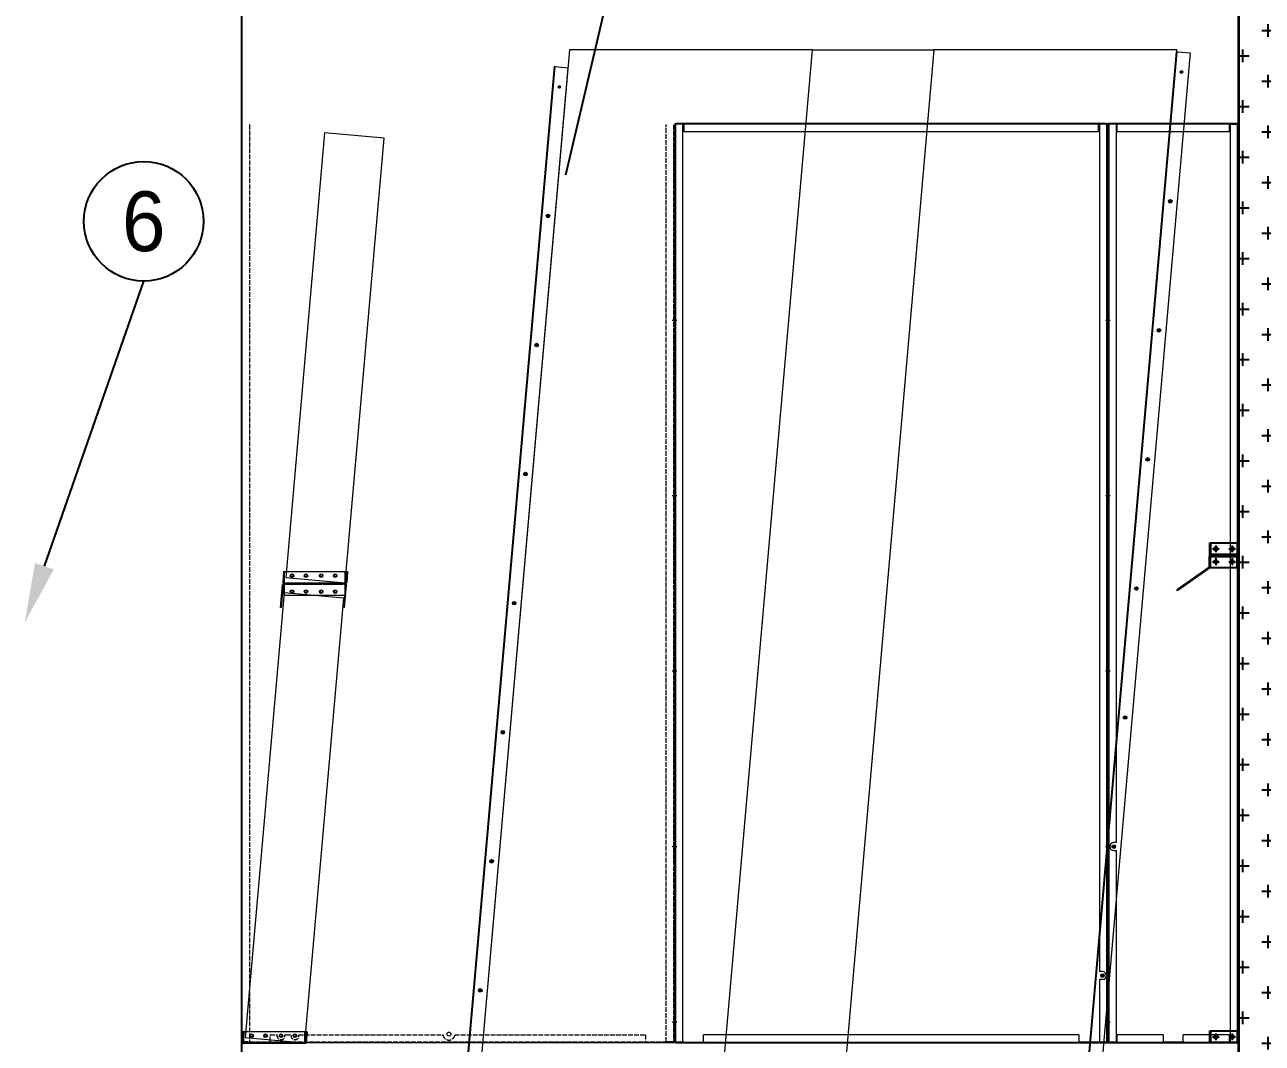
# Model space of a CAD drawing. Header units: millimetres. Extents: x 4398 to 33805, y 3079 to 23874.
# Drawn here: x 17105 to 20209, y 10309 to 12864 of the extents above; entities that cross this region are included whole.
import ezdxf
from ezdxf.enums import TextEntityAlignment as Align

# ---------------------------------------------------------------- set-up
doc = ezdxf.new("R2010")
doc.units = ezdxf.units.MM
for name, pattern in [('CENTER', [2, 1.25, -0.25, 0.25, -0.25]), ('DASHDOT', [18.5, 12, -3, 0.5, -3]), ('DASHED', [15, 12, -3])]:
    doc.linetypes.add(name, pattern=pattern)
for name, color, linetype in [('center', 1, 'CENTER'), ('SMS', 220, 'Continuous'), ('냉각탑_dim', 1, 'Continuous'), ('냉각탑_text', 3, 'Continuous'), ('냉각탑_찬넬방진', 1, 'Continuous')]:
    doc.layers.add(name, color=color, linetype=linetype)
doc.styles.add('돋움', font='Dotum.ttf')

# ---------------------------------------------------------------- blocks, each defined once
blk = doc.blocks.new('A$C6F4E0F2E')
at = {"color": 7, "lineweight": 15}
for p, q in [((0, 2306), (0, 0)), ((3.1, 2306), (0, 2306)), ((0, 2302.9), (1.6, 2302.9)), ((1.6, 2306), (1.6, 0)), ((1.6, 2302.9), (2, 2302.9)), ((2, 2302.9), (3.1, 2302.9)), ((3.1, 2306), (3.1, 2304.4)), ((20, 2306), (3.1, 2306)), ((3.1, 2304), (3.1, 2304.4)), ((20, 2304.4), (3.1, 2304.4)), ((3.1, 2302.9), (3.1, 2304)), ((22, 2306), (20, 2306)), ((20, 2306), (20, 502.4)), ((22, 2304.4), (20, 2304.4)), ((304, 2306), (22, 2306)), ((22, 2306), (22, 2304.4)), ((22, 2306), (22, 2302.9)), ((304, 2304.4), (22, 2304.4)), ((22, 2302.9), (22, 2286)), ((33.5, 2304.4), (33.5, 2306)), ((42.5, 2304.4), (42.5, 2306)), ((158.5, 2304.4), (158.5, 2306)), ((167.5, 2304.4), (167.5, 2306)), ((283.5, 2304.4), (283.5, 2306)), ((292.5, 2304.4), (292.5, 2306)), ((306, 2306), (304, 2306)), ((304, 2306), (304, 2304.4)), ((304, 2306), (304, 2306)), ((304, 2306), (304, 2302.9)), ((304, 2304.4), (306, 2304.4)), ((304, 2286), (304, 2302.9)), ((306, 2306), (306, 0)), ((322.9, 2306), (306, 2306)), ((306, 2304.4), (322.9, 2304.4)), ((326, 2306), (322.9, 2306)), ((322.9, 2306), (322.9, 2304.4)), ((322.9, 2304), (322.9, 2304.4)), ((322.9, 2302.9), (322.9, 2304)), ((324, 2302.9), (322.9, 2302.9)), ((324.4, 2302.9), (324, 2302.9)), ((324.4, 0), (324.4, 2306)), ((326, 2302.9), (324.4, 2302.9)), ((326, 0), (326, 2306)), ((22, 2286), (304, 2286)), ((1.6, 2256), (0, 2256)), ((1.6, 2250), (0, 2250)), ((324.4, 2254.5), (326, 2254.5)), ((324.4, 2245.5), (326, 2245.5)), ((324.4, 2054.5), (326, 2054.5)), ((324.4, 2045.5), (326, 2045.5)), ((324.4, 1854.5), (326, 1854.5)), ((324.4, 1845.5), (326, 1845.5)), ((1.6, 1816), (0, 1816)), ((1.6, 1810), (0, 1810)), ((324.4, 1654.5), (326, 1654.5)), ((324.4, 1645.5), (326, 1645.5)), ((324.4, 1454.5), (326, 1454.5)), ((324.4, 1445.5), (326, 1445.5)), ((1.6, 1376), (0, 1376)), ((1.6, 1370), (0, 1370)), ((324.4, 1254.5), (326, 1254.5)), ((324.4, 1245.5), (326, 1245.5)), ((324.4, 1054.5), (326, 1054.5)), ((324.4, 1045.5), (326, 1045.5)), ((1.6, 936), (0, 936)), ((1.6, 930), (0, 930)), ((324.4, 854.5), (326, 854.5)), ((324.4, 845.5), (326, 845.5)), ((324.4, 654.5), (326, 654.5)), ((324.4, 645.5), (326, 645.5)), ((20, 502.4), (14, 502.4)), ((1.6, 496), (0, 496)), ((1.6, 490), (0, 490)), ((14, 482.4), (20, 482.4)), ((20, 482.4), (20, 0)), ((324.4, 454.5), (326, 454.5)), ((324.4, 445.5), (326, 445.5)), ((324.4, 254.5), (326, 254.5)), ((324.4, 245.5), (326, 245.5)), ((1.6, 56), (0, 56)), ((1.6, 50), (0, 50)), ((324.4, 54.5), (326, 54.5)), ((324.4, 45.5), (326, 45.5)), ((0, 3.1), (1.6, 3.1)), ((0, 0), (3.1, 0)), ((1.6, 3.1), (2, 3.1)), ((2, 3.1), (3.1, 3.1)), ((3.1, 2), (3.1, 3.1)), ((3.1, 1.6), (3.1, 2)), ((3.1, 0), (3.1, 1.6)), ((20, 1.6), (3.1, 1.6)), ((3.1, 0), (20, 0)), ((22, 1.6), (20, 1.6)), ((20, 0), (22, 0)), ((22, 20), (22, 3.1)), ((138, 20), (22, 20)), ((22, 3.1), (22, 0)), ((22, 1.6), (222, 1.6)), ((22, 0), (22, 0)), ((22, 0), (163, 0)), ((33.5, 1.6), (33.5, 0)), ((42.5, 1.6), (42.5, 0)), ((138, 20), (138, 3.1)), ((138, 0), (138, 3.1)), ((188, 1.6), (138, 1.6)), ((188, 0), (138, 0)), ((158.5, 1.6), (158.5, 0)), ((163, 0), (222, 0)), ((167.5, 1.6), (167.5, 0)), ((188, 3.1), (188, 20)), ((304, 20), (188, 20)), ((188, 3.1), (188, 0)), ((222, 1.6), (304, 1.6)), ((222, 0), (304, 0)), ((283.5, 1.6), (283.5, 0)), ((292.5, 1.6), (292.5, 0)), ((304, 3.1), (304, 20)), ((304, 0), (304, 3.1)), ((306, 1.6), (304, 1.6)), ((304, 0), (304, 1.6)), ((306, 0), (304, 0)), ((304, 0), (304, 0)), ((322.9, 1.6), (306, 1.6)), ((306, 0), (322.9, 0)), ((324, 3.1), (322.9, 3.1)), ((322.9, 3.1), (322.9, 2)), ((322.9, 2), (322.9, 1.6)), ((322.9, 0), (322.9, 1.6)), ((326, 0), (322.9, 0)), ((324.4, 3.1), (324, 3.1)), ((326, 3.1), (324.4, 3.1))]:
    blk.add_line(p, q, dxfattribs=at)
for centre in [(155.7, 2111.2), (127.3, 1787.5), (99, 1463.7), (70.7, 1139.9), (42.4, 816.2), (14, 492.4)]:
    blk.add_circle(centre, 4.5, dxfattribs=at)
blk.add_arc((14, 492.4), 10, 90, 270, dxfattribs=at)
blk = doc.blocks.new('A$C5F044F0A')
at = {"color": 7, "lineweight": 13, "ltscale": 0.055146}
blk.add_line((2.3, 30.2), (0, 3.8), dxfattribs=at)
at = {"color": 7, "lineweight": 13, "ltscale": 0.035719}
blk.add_line((3.5, 20.7), (2, 3.6), dxfattribs=at)
at = {"color": 7, "lineweight": 13, "ltscale": 0.004167}
for p, q in [((4.3, 30), (2.3, 30.2)), ((162.8, 29.8), (160.8, 30))]:
    blk.add_line(p, q, dxfattribs=at)
at = {"color": 7, "lineweight": 13, "ltscale": 0.319506}
for p, q in [((156.9, 30), (3.5, 30)), ((156.9, 0), (3.5, 0))]:
    blk.add_line(p, q, dxfattribs=at)
at = {"color": 7, "lineweight": 13, "ltscale": 0.055208}
for p, q in [((3.5, 3.5), (3.5, 30)), ((156.9, 3.5), (156.9, 30)), ((156.9, 30), (156.9, 3.5))]:
    blk.add_line(p, q, dxfattribs=at)
at = {"color": 7, "linetype": 'DASHED', "lineweight": 13, "ltscale": 0.055208}
blk.add_line((3.5, 30), (3.5, 3.5), dxfattribs=at)
at = {"color": 7, "linetype": 'DASHED', "lineweight": 13, "ltscale": 0.001633}
blk.add_line((4.3, 30), (3.5, 30), dxfattribs=at)
at = {"color": 7, "linetype": 'DASHED', "lineweight": 13, "ltscale": 0.019427}
blk.add_line((4.3, 30), (3.5, 20.7), dxfattribs=at)
at = {"color": 7, "lineweight": 13, "ltscale": 0.007292}
for p, q in [((3.5, 3.5), (3.5, 0)), ((156.9, 3.5), (156.9, 0))]:
    blk.add_line(p, q, dxfattribs=at)
at = {"color": 7, "linetype": 'DASHED', "lineweight": 13, "ltscale": 0.003125}
blk.add_line((3.5, 2), (3.5, 3.5), dxfattribs=at)
at = {"color": 7, "linetype": 'DASHED', "lineweight": 13, "ltscale": 0.319506}
blk.add_line((3.5, 2), (156.9, 2), dxfattribs=at)
at = {"color": 7, "linetype": 'DASHED', "lineweight": 13, "ltscale": 0.004167}
for p, q in [((3.5, 0), (3.5, 2)), ((14.5, 0), (14.5, 2)), ((14.5, 0), (14.5, 2)), ((14.5, 0), (14.5, 2)), ((14.5, 0), (14.5, 2)), ((14.5, 0), (14.5, 2)), ((14.5, 0), (14.5, 2)), ((14.5, 0), (14.5, 2)), ((14.5, 0), (14.5, 2)), ((14.5, 0), (14.5, 2)), ((14.5, 0), (14.5, 2)), ((14.5, 0), (14.5, 2)), ((23.5, 0), (23.5, 2)), ((23.5, 0), (23.5, 2)), ((23.5, 0), (23.5, 2)), ((23.5, 0), (23.5, 2)), ((23.5, 0), (23.5, 2)), ((23.5, 0), (23.5, 2)), ((23.5, 0), (23.5, 2)), ((23.5, 0), (23.5, 2)), ((23.5, 0), (23.5, 2)), ((23.5, 0), (23.5, 2)), ((23.5, 0), (23.5, 2)), ((70, 0), (70, 2)), ((70, 0), (70, 2)), ((70, 0), (70, 2)), ((70, 0), (70, 2)), ((70, 0), (70, 2)), ((70, 0), (70, 2)), ((70, 0), (70, 2)), ((70, 0), (70, 2)), ((70, 0), (70, 2)), ((70, 0), (70, 2)), ((70, 0), (70, 2)), ((90, 0), (90, 2)), ((90, 0), (90, 2)), ((90, 0), (90, 2)), ((90, 0), (90, 2)), ((90, 0), (90, 2)), ((90, 0), (90, 2)), ((90, 0), (90, 2)), ((90, 0), (90, 2)), ((90, 0), (90, 2)), ((90, 0), (90, 2)), ((90, 0), (90, 2)), ((156.9, 0), (156.9, 2)), ((161.6, 16.7), (159.6, 16.8)), ((161.6, 16.7), (159.6, 16.8)), ((162.2, 22.6), (160.2, 22.8)), ((162.2, 22.6), (160.2, 22.8))]:
    blk.add_line(p, q, dxfattribs=at)
at = {"color": 7, "lineweight": 13, "ltscale": 0.317873}
blk.add_line((156.9, 30), (4.3, 30), dxfattribs=at)
at = {"color": 7, "lineweight": 13, "ltscale": 0.003125}
blk.add_line((156.9, 2), (156.9, 3.5), dxfattribs=at)
at = {"color": 7, "lineweight": 13, "ltscale": 0.000261465}
for p, q in [((157, 2), (156.9, 2)), ((156.9, 0), (157, 0))]:
    blk.add_line(p, q, dxfattribs=at)
at = {"color": 7, "lineweight": 13, "ltscale": 0.055693}
for p, q in [((160.8, 30), (158.5, 3.4)), ((162.8, 29.8), (160.5, 3.2))]:
    blk.add_line(p, q, dxfattribs=at)
at = {"color": 7, "lineweight": 13}
for centre in [(23.5, 20), (58.5, 20), (96.9, 20), (131.9, 20)]:
    blk.add_circle(centre, 3, dxfattribs=at)
for centre, radius, start, end in [((3.5, 3.5), 3.5, 175, 270), ((3.5, 3.5), 1.5, 175, 270), ((157, 3.5), 1.5, 270, 355), ((157, 3.5), 3.5, 270, 355)]:
    blk.add_arc(centre, radius, start, end, dxfattribs=at)
blk = doc.blocks.new('A$C7B6532BF')
at = {"color": 5, "lineweight": 5}
for p, q in [((239.1, 2732.8), (0, 0)), ((848.7, 2732.8), (239.1, 2732.8)), ((609.6, 0), (848.7, 2732.8)), ((0, 0), (609.6, 0))]:
    blk.add_line(p, q, dxfattribs=at)
blk = doc.blocks.new('A$C493D0A01')
at = {"color": 5, "lineweight": 5}
for p, q in [((848.7, 2732.8), (1153.5, 2732.8)), ((609.6, 0), (914.4, 0))]:
    blk.add_line(p, q, dxfattribs=at)
at = {"lineweight": 5}
for p in [(0, 0), (914.4, 0)]:
    blk.add_blockref('A$C7B6532BF', p, dxfattribs=at)
blk = doc.blocks.new('A$C5DDF0D69')
at = {"color": 7, "lineweight": 13, "ltscale": 0.118431}
for p, q in [((0, 0.3), (5, 57)), ((2, 0.2), (6.9, 56.8))]:
    blk.add_line(p, q, dxfattribs=at)
at = {"color": 7, "lineweight": 13, "ltscale": 0.000626001}
for p, q in [((8.7, 60.2), (8.4, 60.2)), ((8.7, 58.2), (8.4, 58.2))]:
    blk.add_line(p, q, dxfattribs=at)
at = {"color": 7, "lineweight": 13, "ltscale": 0.31935}
for p, q in [((162, 60.2), (8.7, 60.2)), ((162, 30.2), (8.7, 30.2))]:
    blk.add_line(p, q, dxfattribs=at)
at = {"color": 7, "linetype": 'DASHED', "lineweight": 13, "ltscale": 0.004167}
for p, q in [((8.7, 58.2), (8.7, 60.2)), ((75, 60.2), (75, 58.2)), ((75, 60.2), (75, 58.2)), ((75, 60.2), (75, 58.2)), ((75, 60.2), (75, 58.2)), ((75, 60.2), (75, 58.2)), ((75, 60.2), (75, 58.2)), ((75, 60.2), (75, 58.2)), ((75, 60.2), (75, 58.2)), ((75, 60.2), (75, 58.2)), ((75, 60.2), (75, 58.2)), ((75, 60.2), (75, 58.2)), ((95, 60.2), (95, 58.2)), ((95, 60.2), (95, 58.2)), ((95, 60.2), (95, 58.2)), ((95, 60.2), (95, 58.2)), ((95, 60.2), (95, 58.2)), ((95, 60.2), (95, 58.2)), ((95, 60.2), (95, 58.2)), ((95, 60.2), (95, 58.2)), ((95, 60.2), (95, 58.2)), ((95, 60.2), (95, 58.2)), ((95, 60.2), (95, 58.2)), ((162, 58.2), (162, 60.2)), ((164.3, 41.9), (162.3, 42.1)), ((164.3, 41.9), (162.3, 42.1)), ((164.3, 41.9), (162.3, 42.1)), ((164.3, 41.9), (162.3, 42.1)), ((164.3, 41.9), (162.3, 42.1)), ((164.3, 41.9), (162.3, 42.1)), ((164.3, 41.9), (162.3, 42.1)), ((164.3, 41.9), (162.3, 42.1)), ((164.3, 41.9), (162.3, 42.1)), ((164.3, 41.9), (162.3, 42.1)), ((164.3, 41.9), (162.3, 42.1)), ((164.8, 47.9), (162.8, 48.1)), ((164.8, 47.9), (162.8, 48.1)), ((164.8, 47.9), (162.8, 48.1)), ((164.8, 47.9), (162.8, 48.1)), ((164.8, 47.9), (162.8, 48.1)), ((164.8, 47.9), (162.8, 48.1)), ((164.8, 47.9), (162.8, 48.1)), ((164.8, 47.9), (162.8, 48.1)), ((164.8, 47.9), (162.8, 48.1)), ((164.8, 47.9), (162.8, 48.1)), ((164.8, 47.9), (162.8, 48.1)), ((161.4, 9), (159.4, 9.2)), ((161.4, 9), (159.4, 9.2)), ((161.9, 15), (159.9, 15.2)), ((161.9, 15), (159.9, 15.2))]:
    blk.add_line(p, q, dxfattribs=at)
at = {"color": 7, "lineweight": 13, "ltscale": 0.007292}
for p, q in [((8.7, 56.7), (8.7, 60.2)), ((162, 56.7), (162, 60.2))]:
    blk.add_line(p, q, dxfattribs=at)
at = {"color": 7, "linetype": 'DASHED', "lineweight": 13, "ltscale": 0.31935}
blk.add_line((162, 58.2), (8.7, 58.2), dxfattribs=at)
at = {"color": 7, "lineweight": 13, "ltscale": 0.003125}
blk.add_line((8.7, 58.2), (8.7, 56.7), dxfattribs=at)
at = {"color": 7, "lineweight": 13, "ltscale": 0.055208}
for p, q in [((8.7, 56.7), (8.7, 30.2)), ((8.7, 30.2), (8.7, 56.7)), ((162, 30.2), (162, 56.7))]:
    blk.add_line(p, q, dxfattribs=at)
at = {"color": 7, "lineweight": 13, "ltscale": 0.117885}
blk.add_line((160.6, 0), (165.5, 56.4), dxfattribs=at)
at = {"color": 7, "linetype": 'DASHED', "lineweight": 13, "ltscale": 0.019427}
blk.add_line((161.2, 30.2), (162, 39.5), dxfattribs=at)
at = {"color": 7, "linetype": 'DASHED', "lineweight": 13, "ltscale": 0.003125}
blk.add_line((162, 58.2), (162, 56.7), dxfattribs=at)
at = {"color": 7, "linetype": 'DASHED', "lineweight": 13, "ltscale": 0.055208}
blk.add_line((162, 56.7), (162, 30.2), dxfattribs=at)
at = {"color": 7, "lineweight": 13, "ltscale": 0.035719}
blk.add_line((162, 39.5), (163.5, 56.5), dxfattribs=at)
at = {"color": 7, "lineweight": 13, "ltscale": 0.004167}
for p, q in [((2, 0.2), (0, 0.3)), ((160.6, 0), (158.6, 0.2))]:
    blk.add_line(p, q, dxfattribs=at)
at = {"color": 7, "lineweight": 13, "ltscale": 0.317661}
blk.add_line((161.2, 30.2), (8.7, 30.2), dxfattribs=at)
at = {"color": 7, "lineweight": 13, "ltscale": 0.062739}
blk.add_line((158.6, 0.2), (161.2, 30.2), dxfattribs=at)
at = {"color": 7, "linetype": 'DASHED', "lineweight": 13, "ltscale": 0.001689}
blk.add_line((162, 30.2), (161.2, 30.2), dxfattribs=at)
at = {"color": 7, "lineweight": 13}
for centre in [(28.7, 40.2), (63.7, 40.2), (102.1, 40.2), (137.1, 40.2)]:
    blk.add_circle(centre, 3, dxfattribs=at)
for centre, radius, start, end in [((8.4, 56.7), 3.5, 90, 175), ((8.4, 56.7), 1.5, 90, 175), ((162, 56.7), 3.5, 355, 90), ((162, 56.7), 1.5, 355, 90)]:
    blk.add_arc(centre, radius, start, end, dxfattribs=at)
blk = doc.blocks.new('A$C7AF137E1')
at = {"color": 7, "lineweight": 13, "ltscale": 0.004}
for p, q in [((0, 35), (0, 33.4)), ((2700, 35), (2700, 33.4))]:
    blk.add_line(p, q, dxfattribs=at)
at = {"color": 7, "lineweight": 13}
for p, q in [((2700, 35), (0, 35)), ((2700, 33.4), (0, 33.4)), ((2700, 0), (0, 0))]:
    blk.add_line(p, q, dxfattribs=at)
at = {"color": 7, "lineweight": 13, "ltscale": 0.00375}
for p, q in [((0, 31.9), (0, 33.4)), ((2700, 31.9), (2700, 33.4))]:
    blk.add_line(p, q, dxfattribs=at)
at = {"color": 7, "lineweight": 13, "ltscale": 0.07975}
for p, q in [((0, 0), (0, 31.9)), ((2700, 31.9), (2700, 0))]:
    blk.add_line(p, q, dxfattribs=at)
at = {"color": 7, "linetype": 'DASHDOT', "lineweight": 13, "ltscale": 0.0195}
for p, q in [((53.9, 17.5), (46.1, 17.5)), ((50, 21.4), (50, 13.6)), ((378.9, 17.5), (371.1, 17.5)), ((375, 21.4), (375, 13.6)), ((703.9, 17.5), (696.1, 17.5)), ((700, 21.4), (700, 13.6)), ((1028.9, 17.5), (1021.1, 17.5)), ((1025, 21.4), (1025, 13.6)), ((1353.9, 17.5), (1346.1, 17.5)), ((1350, 21.4), (1350, 13.6)), ((1678.9, 17.5), (1671.1, 17.5)), ((1675, 21.4), (1675, 13.6)), ((2003.9, 17.5), (1996.1, 17.5)), ((2000, 21.4), (2000, 13.6)), ((2328.9, 17.5), (2321.1, 17.5)), ((2325, 21.4), (2325, 13.6)), ((2653.9, 17.5), (2646.1, 17.5)), ((2650, 21.4), (2650, 13.6))]:
    blk.add_line(p, q, dxfattribs=at)
at = {"color": 7, "lineweight": 13}
for centre in [(50, 17.5), (375, 17.5), (700, 17.5), (1025, 17.5), (1350, 17.5), (1675, 17.5), (2000, 17.5), (2325, 17.5), (2650, 17.5)]:
    blk.add_circle(centre, 3, dxfattribs=at)
blk = doc.blocks.new('A$C586E2F7A')
at = {"color": 7, "lineweight": 15}
for p, q in [((0, 2306), (0, 0)), ((0, 2306), (3.1, 2306)), ((0, 2302.9), (1.6, 2302.9)), ((1.6, 2306), (1.6, 0)), ((1.6, 2302.9), (2, 2302.9)), ((2, 2302.9), (3.1, 2302.9)), ((3.1, 2306), (3.1, 2304.4)), ((20, 2306), (3.1, 2306)), ((20, 2304.4), (3.1, 2304.4)), ((3.1, 2304), (3.1, 2304.4)), ((3.1, 2302.9), (3.1, 2304)), ((22, 2306), (20, 2306)), ((20, 0), (20, 2306)), ((22, 2304.4), (20, 2304.4)), ((1063, 2306), (22, 2306)), ((22, 2306), (22, 2302.9)), ((22, 2306), (22, 2304.4)), ((1063, 2304.4), (22, 2304.4)), ((22, 2302.9), (22, 2286)), ((35.5, 2304.4), (35.5, 2306)), ((44.5, 2304.4), (44.5, 2306)), ((235.5, 2304.4), (235.5, 2306)), ((244.5, 2304.4), (244.5, 2306)), ((435.5, 2304.4), (435.5, 2306)), ((444.5, 2304.4), (444.5, 2306)), ((640.5, 2304.4), (640.5, 2306)), ((649.5, 2304.4), (649.5, 2306)), ((840.5, 2304.4), (840.5, 2306)), ((849.5, 2304.4), (849.5, 2306)), ((1040.5, 2304.4), (1040.5, 2306)), ((1049.5, 2304.4), (1049.5, 2306)), ((1063, 2306), (1063, 2306)), ((1063, 2306), (1063, 2302.9)), ((1065, 2306), (1063, 2306)), ((1063, 2306), (1063, 2304.4)), ((1065, 2304.4), (1063, 2304.4)), ((1063, 2286), (1063, 2302.9)), ((1081.9, 2306), (1065, 2306)), ((1065, 2306), (1065, 178.8)), ((1081.9, 2304.4), (1065, 2304.4)), ((1081.9, 2306), (1081.9, 2304.4)), ((1081.9, 2306), (1085, 2306)), ((1081.9, 2304), (1081.9, 2304.4)), ((1081.9, 2302.9), (1081.9, 2304)), ((1083, 2302.9), (1081.9, 2302.9)), ((1083.4, 2302.9), (1083, 2302.9)), ((1083.4, 0), (1083.4, 2306)), ((1085, 2302.9), (1083.4, 2302.9)), ((1085, 0), (1085, 2306)), ((22, 2286), (1063, 2286)), ((1.6, 2257.5), (0, 2257.5)), ((1.6, 2248.5), (0, 2248.5)), ((1083.4, 2257.5), (1085, 2257.5)), ((1083.4, 2248.5), (1085, 2248.5)), ((1.6, 1817.5), (0, 1817.5)), ((1.6, 1808.5), (0, 1808.5)), ((1083.4, 1817.5), (1085, 1817.5)), ((1083.4, 1808.5), (1085, 1808.5)), ((1.6, 1377.5), (0, 1377.5)), ((1.6, 1368.5), (0, 1368.5)), ((1083.4, 1377.5), (1085, 1377.5)), ((1083.4, 1368.5), (1085, 1368.5)), ((1.6, 937.5), (0, 937.5)), ((1083.4, 937.5), (1085, 937.5)), ((1.6, 928.5), (0, 928.5)), ((1083.4, 928.5), (1085, 928.5)), ((1.6, 497.5), (0, 497.5)), ((1083.4, 497.5), (1085, 497.5)), ((1.6, 488.5), (0, 488.5)), ((1083.4, 488.5), (1085, 488.5)), ((1065, 158.8), (1065, 0)), ((1.6, 56), (0, 56)), ((1.6, 50), (0, 50)), ((1083.4, 56), (1085, 56)), ((1083.4, 50), (1085, 50)), ((0, 3.1), (1.6, 3.1)), ((3.1, 0), (0, 0)), ((1.6, 3.1), (2, 3.1)), ((2, 3.1), (3.1, 3.1)), ((3.1, 3.1), (3.1, 2)), ((3.1, 2), (3.1, 1.6)), ((20, 1.6), (3.1, 1.6)), ((3.1, 0), (3.1, 1.6)), ((3.1, 0), (20, 0)), ((22, 1.6), (20, 1.6)), ((22, 0), (20, 0)), ((22, 1.6), (22, 0)), ((22, 1.6), (100, 1.6)), ((22, 1.6), (72, 1.6)), ((22, 1.6), (22, 1.6)), ((22, 0), (100, 0)), ((22, 0), (22, 0)), ((22, 0), (22, 0)), ((22, 0), (72, 0)), ((35.5, 1.6), (35.5, 0)), ((44.5, 1.6), (44.5, 0)), ((1013, 20), (72, 20)), ((72, 3.1), (72, 20)), ((72, 3.1), (72, 0)), ((100, 1.6), (985, 1.6)), ((100, 0), (100, 1.6)), ((100, 0), (985, 0)), ((235.5, 1.6), (235.5, 0)), ((244.5, 1.6), (244.5, 0)), ((435.5, 1.6), (435.5, 0)), ((444.5, 1.6), (444.5, 0)), ((640.5, 1.6), (640.5, 0)), ((649.5, 1.6), (649.5, 0)), ((840.5, 1.6), (840.5, 0)), ((849.5, 1.6), (849.5, 0)), ((985, 1.6), (1063, 1.6)), ((985, 0), (985, 1.6)), ((985, 0), (1063, 0)), ((1013, 20), (1013, 3.1)), ((1013, 0), (1013, 3.1)), ((1063, 1.6), (1013, 1.6)), ((1063, 0), (1013, 0)), ((1040.5, 1.6), (1040.5, 0)), ((1049.5, 1.6), (1049.5, 0)), ((1065, 1.6), (1063, 1.6)), ((1063, 1.6), (1063, 1.6)), ((1063, 0), (1063, 1.6)), ((1065, 0), (1063, 0)), ((1063, 0), (1063, 0)), ((1063, 0), (1063, 0)), ((1081.9, 1.6), (1065, 1.6)), ((1065, 0), (1081.9, 0)), ((1083, 3.1), (1081.9, 3.1)), ((1081.9, 3.1), (1081.9, 2)), ((1081.9, 2), (1081.9, 1.6)), ((1081.9, 0), (1081.9, 1.6)), ((1081.9, 0), (1085, 0)), ((1083.4, 3.1), (1083, 3.1)), ((1085, 3.1), (1083.4, 3.1))]:
    blk.add_line(p, q, dxfattribs=at)
at = {"lineweight": 5}
for p, q in [((1072.7, 178.8), (1065, 178.8)), ((1072.7, 158.8), (1065, 158.8))]:
    blk.add_line(p, q, dxfattribs=at)
blk.add_circle((1072.7, 168.8), 4.5, dxfattribs=at)
blk.add_arc((1072.7, 168.8), 10, 270, 90, dxfattribs=at)
blk = doc.blocks.new('A$C7183523C')
at = {"color": 7}
for p, q in [((0, 30), (71, 30)), ((2, 30), (2, 2)), ((2, 2), (69, 2)), ((69, 30), (69, 2))]:
    blk.add_line(p, q, dxfattribs=at)
for p, q in [((0, 0), (0, 30)), ((0, 30), (71, 30)), ((71, 0), (0, 0)), ((71, 30), (71, 0))]:
    blk.add_line(p, q)
for centre, radius in [((15, 15), 4.5), ((15, 15), 4.5), ((15, 15), 3), ((56, 15), 4.5), ((56, 15), 4.5), ((56, 15), 3)]:
    blk.add_circle(centre, radius)
at = {"layer": 'center'}
for p, q in [((6.5, 15), (23.5, 15)), ((15, 23.5), (15, 6.5)), ((47.5, 15), (64.5, 15)), ((56, 23.5), (56, 6.5))]:
    blk.add_line(p, q, dxfattribs=at)
blk = doc.blocks.new('A$C591A019A')
at = {"color": 7}
for p, q in [((83.1, 119.4), (154.1, 119.4)), ((85.1, 119.4), (85.1, 91.4)), ((152.1, 119.4), (152.1, 91.4)), ((154.1, 119.4), (154.1, 64.4)), ((85.1, 91.4), (152.1, 91.4)), ((85.1, 85.4), (152.1, 85.4)), ((85.1, 57.4), (85.1, 85.4)), ((152.1, 57.4), (152.1, 85.4)), ((83.1, 57.4), (154.1, 57.4))]:
    blk.add_line(p, q, dxfattribs=at)
for p, q in [((83.1, 89.4), (83.1, 119.4)), ((83.1, 119.4), (154.1, 119.4)), ((154.1, 119.4), (154.1, 89.4)), ((83.1, 87.4), (81.1, 87.4)), ((81.1, 87.4), (81.1, 58.4)), ((154.1, 89.4), (83.1, 89.4)), ((154.1, 87.4), (83.1, 87.4)), ((83.1, 87.4), (83.1, 57.4)), ((83.1, 87.4), (83.1, 57.4)), ((83.1, 57.4), (83.1, 87.4)), ((154.1, 57.4), (154.1, 87.4)), ((81.1, 58.4), (0, 1.6)), ((83.1, 57.4), (1.1, 0)), ((83.1, 57.4), (154.1, 57.4)), ((1.1, 0), (0, 1.6))]:
    blk.add_line(p, q)
for centre, radius in [((98.1, 104.4), 4.5), ((98.1, 104.4), 4.5), ((98.1, 104.4), 4.5), ((98.1, 104.4), 4.5), ((98.1, 104.4), 3), ((139.1, 104.4), 4.5), ((139.1, 104.4), 4.5), ((139.1, 104.4), 4.5), ((139.1, 104.4), 4.5), ((139.1, 104.4), 3), ((98.1, 72.4), 4.5), ((98.1, 72.4), 4.5), ((98.1, 72.4), 4.5), ((98.1, 72.4), 4.5), ((98.1, 72.4), 3), ((139.1, 72.4), 4.5), ((139.1, 72.4), 4.5), ((139.1, 72.4), 4.5), ((139.1, 72.4), 4.5), ((139.1, 72.4), 3)]:
    blk.add_circle(centre, radius)
at = {"layer": 'center'}
for p, q in [((89.6, 104.4), (106.6, 104.4)), ((89.6, 104.4), (106.6, 104.4)), ((98.1, 112.9), (98.1, 95.9)), ((98.1, 112.9), (98.1, 95.9)), ((130.6, 104.4), (147.6, 104.4)), ((130.6, 104.4), (147.6, 104.4)), ((139.1, 112.9), (139.1, 95.9)), ((139.1, 112.9), (139.1, 95.9)), ((89.6, 72.4), (106.6, 72.4)), ((89.6, 72.4), (106.6, 72.4)), ((98.1, 80.9), (98.1, 63.9)), ((98.1, 80.9), (98.1, 63.9)), ((130.6, 72.4), (147.6, 72.4)), ((130.6, 72.4), (147.6, 72.4)), ((139.1, 80.9), (139.1, 63.9)), ((139.1, 80.9), (139.1, 63.9))]:
    blk.add_line(p, q, dxfattribs=at)
blk = doc.blocks.new('SOUND-IN')
h = blk.add_hatch()
h.set_pattern_fill('CROSS', color=5, scale=10)
h.set_pattern_definition([(0, (273763.22, 183601.135), (63.5, 63.5), [31.75, -95.25]), (90, (273779.095, 183585.26), (-63.5, 63.5), [31.75, -95.25])])
h.paths.add_polyline_path([(957672.9, 172663.3), (956974.5, 172663.3), (956974.5, 169185.3), (957672.9, 169185.3)])
at = {"ltscale": 500}
h = blk.add_hatch(dxfattribs=at)
h.set_pattern_fill('ANSI37', color=251, scale=200)
h.set_pattern_definition([(45, (926298.806, 156596.986), (-17.67767, 17.67767), []), (135, (926298.806, 156596.986), (-17.67767, -17.67767), [])])
h.paths.add_polyline_path([(957697.9, 172040.8), (957697.9, 172662.6), (957676.1, 172662.6), (957676.1, 169148), (957697.9, 169148), (957697.9, 169169.8)])
for p, q in [((956972.9, 172703.3), (956972.9, 172705.3)), ((956972.9, 172705.3), (957672.9, 172705.3)), ((956974.5, 172703.7), (957671.3, 172703.7)), ((956972.9, 169105.3), (956997.9, 169105.3)), ((956974.5, 169106.9), (956997.9, 169106.9)), ((957671.3, 169106.9), (957647.9, 169106.9)), ((957672.9, 169105.3), (957647.9, 169105.3))]:
    blk.add_line(p, q, dxfattribs=at)
for p, q in [((956972.9, 172705.3), (956972.9, 169105.3)), ((956974.5, 172703.7), (956974.5, 172664.9)), ((957671.3, 172703.7), (957671.3, 172664.9)), ((957672.9, 172705.3), (957672.9, 169105.3)), ((956974.5, 172664.9), (957672.9, 172664.9)), ((956974.5, 172663.3), (957672.9, 172663.3)), ((956974.5, 172663.3), (956974.5, 169185.3)), ((957672.9, 172664.9), (957672.9, 169183.7)), ((956974.5, 169185.3), (957672.9, 169185.3)), ((956974.5, 169183.7), (957671.3, 169183.7)), ((956974.5, 169106.9), (956974.5, 169183.7)), ((957671.3, 169106.9), (957671.3, 169183.7)), ((956997.9, 169106.9), (956997.9, 169105.3)), ((956997.9, 169105.3), (957647.9, 169105.3)), ((957647.9, 169106.9), (957647.9, 169105.3))]:
    blk.add_line(p, q)
at = {"color": 251, "ltscale": 500}
for p, q in [((957672.9, 172702.3), (957676.1, 172702.3)), ((957672.9, 172702.3), (957672.9, 169108.3)), ((957676.1, 172702.3), (957676.1, 169108.3)), ((957676.1, 172665.8), (957701.1, 172665.8)), ((957676.1, 172662.6), (957697.9, 172662.6)), ((957697.9, 172662.6), (957697.9, 172640.8)), ((957701.1, 172665.8), (957701.1, 172640.8)), ((957697.9, 172640.8), (957701.1, 172640.8)), ((957697.9, 169169.8), (957697.9, 172640.8)), ((957701.1, 172640.8), (957701.1, 169169.8)), ((957676.1, 169148), (957697.9, 169148)), ((957676.1, 169144.8), (957701.1, 169144.8)), ((957697.9, 169148), (957697.9, 169169.8)), ((957697.9, 169169.8), (957701.1, 169169.8)), ((957701.1, 169144.8), (957701.1, 169169.8)), ((957672.9, 169108.3), (957676.1, 169108.3))]:
    blk.add_line(p, q, dxfattribs=at)
at = {"color": 7, "lineweight": 13, "ltscale": 2.5}
for p in [(956972.9, 169601.8), (956972.9, 169108.8)]:
    blk.add_line(p, (956972.9, 169588.3), dxfattribs=at)
at = {"layer": 'SMS', "color": 5, "elevation": 0}
for points in [[(957451.9, 172664.9, -0.420076), (957447.1, 172675.3), (957452.1, 172693.6, 1.449198), (957437.1, 172693.6), (957442.1, 172675.3, -0.524856), (957434.6, 172664.5, -0.524856), (957427.2, 172675.3), (957432.1, 172693.6, 1.449198), (957417.2, 172693.6), (957422.1, 172675.3, -0.524856), (957414.7, 172664.5, -0.524856), (957407.2, 172675.3), (957412.2, 172693.6, 1.449198), (957397.2, 172693.6), (957402.2, 172675.3, -0.524856), (957394.7, 172664.5, -0.524856), (957387.3, 172675.3), (957392.2, 172693.6, 1.449198), (957377.3, 172693.6), (957382.2, 172675.3, -0.524856), (957374.8, 172664.5, -0.524856), (957367.3, 172675.3), (957372.3, 172693.6, 1.449198), (957357.3, 172693.6), (957362.3, 172675.3, -0.524856), (957354.8, 172664.5, -0.524856), (957347.4, 172675.3), (957352.3, 172693.6, 1.449198), (957337.4, 172693.6), (957342.3, 172675.3, -0.524856), (957334.9, 172664.5, -0.524856), (957327.4, 172675.3), (957332.4, 172693.6, 1.449198), (957317.4, 172693.6), (957322.4, 172675.3, -0.524856), (957314.9, 172664.5, -0.524856), (957307.5, 172675.3), (957312.4, 172693.6, 1.449198), (957297.5, 172693.6), (957302.4, 172675.3, -0.524856), (957295, 172664.5, -0.524856), (957287.5, 172675.3), (957292.5, 172693.6, 1.449198), (957277.5, 172693.6), (957282.5, 172675.3, -0.524856), (957275, 172664.5, -0.524856), (957267.6, 172675.3), (957272.5, 172693.6, 1.449198), (957257.6, 172693.6), (957262.5, 172675.3, -0.524856), (957255.1, 172664.5, -0.524856), (957247.6, 172675.3), (957252.6, 172693.6, 1.449198), (957237.6, 172693.6), (957242.6, 172675.3, -0.524856), (957235.1, 172664.5, -0.524856), (957227.7, 172675.3), (957232.6, 172693.6, 1.449198), (957217.7, 172693.6), (957222.6, 172675.3, -0.524856), (957215.2, 172664.5, -0.524856), (957207.7, 172675.3), (957212.7, 172693.6, 1.449198), (957197.7, 172693.6), (957202.7, 172675.3, -0.524856), (957195.2, 172664.5, -0.524856), (957187.8, 172675.3), (957192.7, 172693.6, 1.449198), (957177.8, 172693.6), (957182.7, 172675.3, -0.524856), (957175.3, 172664.5, -0.524856), (957167.8, 172675.3), (957172.8, 172693.6, 1.449198), (957157.8, 172693.6), (957162.8, 172675.3, -0.524856), (957155.3, 172664.5, -0.524856), (957147.9, 172675.3), (957152.8, 172693.6, 1.449198), (957137.9, 172693.6), (957142.8, 172675.3, -0.524856), (957135.4, 172664.5, -0.524856), (957127.9, 172675.3), (957132.9, 172693.6, 1.449198), (957117.9, 172693.6), (957122.9, 172675.3, -0.524856), (957115.4, 172664.5, -0.524856), (957108, 172675.3), (957112.9, 172693.6, 1.449198), (957098, 172693.6), (957102.9, 172675.3, -0.524856), (957095.5, 172664.5, -0.524856), (957088, 172675.3), (957093, 172693.6, 1.449198), (957078, 172693.6), (957083, 172675.3, -0.524856), (957075.5, 172664.5, -0.524856), (957068.1, 172675.3), (957073, 172693.6, 1.449198), (957058.1, 172693.6), (957063, 172675.3, -0.524856), (957055.6, 172664.5, -0.524856), (957048.1, 172675.3), (957053.1, 172693.6, 1.449198), (957038.1, 172693.6), (957043.1, 172675.3, -0.524856), (957035.6, 172664.5, -0.524856), (957028.2, 172675.3), (957033.1, 172693.6, 1.449198), (957018.2, 172693.6), (957023.1, 172675.3, -0.524856), (957015.7, 172664.5, -0.524856), (957008.2, 172675.3), (957013.2, 172693.6, 1.449198), (956998.2, 172693.6), (957003.2, 172675.3, -0.524856), (956995.7, 172664.5, -0.524856), (956988.3, 172675.3), (956993.2, 172693.6, 1.449198), (956978.3, 172693.6), (956983.2, 172675.3, -0.420076), (956978.5, 172664.9, -0.420076)], [(957671.3, 172699.7, 0.968257), (957656.6, 172693.6), (957661.5, 172675.3, -0.524856), (957654.1, 172664.5, -0.524856), (957646.6, 172675.3), (957651.6, 172693.6, 1.449198), (957636.6, 172693.6), (957641.6, 172675.3, -0.524856), (957634.1, 172664.5, -0.524856), (957626.7, 172675.3), (957631.6, 172693.6, 1.449198), (957616.7, 172693.6), (957621.6, 172675.3, -0.524856), (957614.2, 172664.5, -0.524856), (957606.7, 172675.3), (957611.7, 172693.6, 1.449198), (957596.7, 172693.6), (957601.7, 172675.3, -0.524856), (957594.2, 172664.5, -0.524856), (957586.8, 172675.3), (957591.7, 172693.6, 1.449198), (957576.8, 172693.6), (957581.7, 172675.3, -0.524856), (957574.3, 172664.5, -0.524856), (957566.8, 172675.3), (957571.8, 172693.6, 1.449198), (957556.8, 172693.6), (957561.8, 172675.3, -0.524856), (957554.3, 172664.5, -0.524856), (957546.9, 172675.3), (957551.8, 172693.6, 1.449198), (957536.9, 172693.6), (957541.8, 172675.3, -0.524856), (957534.4, 172664.5, -0.524856), (957526.9, 172675.3), (957531.9, 172693.6, 1.449198), (957516.9, 172693.6), (957521.9, 172675.3, -0.524856), (957514.4, 172664.5, -0.524856), (957507, 172675.3), (957511.9, 172693.6, 1.449198), (957497, 172693.6), (957501.9, 172675.3, -0.524856), (957494.5, 172664.5, -0.524856), (957487, 172675.3), (957492, 172693.6, 1.449198), (957477, 172693.6), (957482, 172675.3, -0.524856), (957474.5, 172664.5, -0.524856), (957467.1, 172675.3), (957472, 172693.6, 1.449198), (957457.1, 172693.6), (957462, 172675.3, -0.524856), (957454.6, 172664.5, -0.524856), (957447.1, 172675.3), (957452.1, 172693.6, 1.449198), (957437.1, 172693.6), (957442.1, 172675.3, -0.420076), (957437.3, 172664.9)], [(957671.4, 172664.9, -0.420076), (957666.6, 172675.3), (957671.5, 172693.6)]]:
    blk.add_lwpolyline(points, format="xyb", dxfattribs=at)
at = {"layer": '냉각탑_찬넬방진', "ltscale": 150}
blk.add_line((957616.5, 169105.3), (957672.9, 169105.3), dxfattribs=at)
blk = doc.blocks.new('1')
for p, q in [((20148.6, 13408.3), (20148.6, 9808.3)), ((20150.2, 13366.3), (20150.2, 9809.9))]:
    blk.add_line(p, q)
at = {"ltscale": 500}
blk.add_line((17648.6, 13008.3), (17648.6, 9808.3), dxfattribs=at)
at = {"color": 7, "lineweight": 13}
for p, q in [((17648.6, 10313.1), (17648.6, 12613.5)), ((18733.6, 12613.5), (18733.6, 10313.1)), ((18730.8, 10310.3), (17651.4, 10310.3))]:
    blk.add_line(p, q, dxfattribs=at)
at = {"color": 7, "linetype": 'DASHED', "lineweight": 13}
for p, q in [((17650.2, 10313.1), (17650.2, 12613.5)), ((17668.6, 12613.8), (17668.6, 10312.8)), ((18713.6, 10312.8), (18713.6, 12613.8)), ((18732, 12613.5), (18732, 10313.1)), ((18730.8, 10311.9), (17651.4, 10311.9)), ((17792.1, 10330.3), (18153.7, 10330.3)), ((18183.4, 10330.3), (18661.7, 10330.3))]:
    blk.add_line(p, q, dxfattribs=at)
at = {"color": 7, "linetype": 'DASHED', "lineweight": 13, "ltscale": 0.005}
for p, q in [((17650.2, 12126.3), (17648.6, 12126.3)), ((17650.2, 12120.3), (17648.6, 12120.3)), ((18733.6, 12126.3), (18732, 12126.3)), ((18733.6, 12120.3), (18732, 12120.3)), ((17650.2, 11686.3), (17648.6, 11686.3)), ((17650.2, 11680.3), (17648.6, 11680.3)), ((18733.6, 11686.3), (18732, 11686.3)), ((18733.6, 11680.3), (18732, 11680.3)), ((17650.2, 11246.3), (17648.6, 11246.3)), ((17650.2, 11240.3), (17648.6, 11240.3)), ((18733.6, 11246.3), (18732, 11246.3)), ((18733.6, 11240.3), (18732, 11240.3)), ((17650.2, 10806.3), (17648.6, 10806.3)), ((18733.6, 10806.3), (18732, 10806.3)), ((17650.2, 10800.3), (17648.6, 10800.3)), ((18733.6, 10800.3), (18732, 10800.3)), ((17650.2, 10366.3), (17648.6, 10366.3)), ((17650.2, 10360.3), (17648.6, 10360.3)), ((18733.6, 10366.3), (18732, 10366.3)), ((18733.6, 10360.3), (18732, 10360.3)), ((17684.1, 10310.3), (17684.1, 10311.9)), ((17693.1, 10310.3), (17693.1, 10311.9)), ((17720.5, 10310.3), (17720.5, 10311.9)), ((18084.1, 10310.3), (18084.1, 10311.9)), ((18093.1, 10310.3), (18093.1, 10311.9)), ((18289.1, 10310.3), (18289.1, 10311.9)), ((18298.1, 10310.3), (18298.1, 10311.9)), ((18489.1, 10310.3), (18489.1, 10311.9)), ((18498.1, 10310.3), (18498.1, 10311.9)), ((18661.7, 10310.3), (18661.7, 10311.9)), ((18689.1, 10310.3), (18689.1, 10311.9)), ((18698.1, 10310.3), (18698.1, 10311.9))]:
    blk.add_line(p, q, dxfattribs=at)
at = {"color": 1, "lineweight": 5}
for p, q in [((18728.8, 12123.3), (18740.8, 12123.3)), ((19815.8, 12123.3), (19827.8, 12123.3)), ((18728.8, 11683.3), (18740.8, 11683.3)), ((19815.8, 11683.3), (19827.8, 11683.3)), ((18728.8, 11243.3), (18740.8, 11243.3)), ((19815.8, 11243.3), (19827.8, 11243.3)), ((18728.8, 10803.3), (18740.8, 10803.3)), ((19815.8, 10803.3), (19827.8, 10803.3)), ((18728.8, 10363.3), (18740.8, 10363.3)), ((19815.8, 10363.3), (19827.8, 10363.3))]:
    blk.add_line(p, q, dxfattribs=at)
at = {"color": 7, "lineweight": 13, "ltscale": 0.00875}
for p, q in [((17648.6, 10313.1), (17651.4, 10313.1)), ((17651.4, 10313.1), (17651.4, 10310.3)), ((18730.8, 10313.1), (18730.8, 10310.3)), ((18733.6, 10313.1), (18730.8, 10313.1))]:
    blk.add_line(p, q, dxfattribs=at)
at = {"color": 7, "lineweight": 13, "ltscale": 0.0009375}
for p, q in [((17648.6, 10312.8), (17648.6, 10313.1)), ((17650.2, 10312.8), (17650.2, 10313.1)), ((18732, 10313.1), (18732, 10312.8)), ((18733.6, 10313.1), (18733.6, 10312.8))]:
    blk.add_line(p, q, dxfattribs=at)
at = {"color": 7, "lineweight": 13, "ltscale": 0.005}
for p, q in [((17648.6, 10312.8), (17650.2, 10312.8)), ((17648.6, 10310.3), (17648.6, 10311.9)), ((18730.8, 10310.3), (18730.8, 10311.9)), ((18733.6, 10312.8), (18732, 10312.8)), ((18733.6, 10310.3), (18733.6, 10311.9))]:
    blk.add_line(p, q, dxfattribs=at)
at = {"color": 7, "lineweight": 13, "ltscale": 0.009063}
for p, q in [((17648.6, 10311.9), (17651.4, 10311.9)), ((17648.6, 10310.3), (17651.4, 10310.3)), ((18733.6, 10311.9), (18730.8, 10311.9)), ((18733.6, 10310.3), (18730.8, 10310.3))]:
    blk.add_line(p, q, dxfattribs=at)
at = {"color": 7, "lineweight": 13, "ltscale": 0.00375}
for p, q in [((17651.4, 10312.8), (17650.2, 10312.8)), ((18730.8, 10312.8), (18732, 10312.8))]:
    blk.add_line(p, q, dxfattribs=at)
at = {"color": 7, "linetype": 'DASHED', "lineweight": 13, "ltscale": 0.05375}
for p, q in [((17668.6, 10312.8), (17651.4, 10312.8)), ((17720.5, 10313.1), (17720.5, 10330.3)), ((18661.7, 10330.3), (18661.7, 10313.1)), ((18730.8, 10312.8), (18713.6, 10312.8))]:
    blk.add_line(p, q, dxfattribs=at)
at = {"color": 7, "linetype": 'DASHED', "lineweight": 13, "ltscale": 0.004135}
blk.add_line((17651.4, 10310.6), (17651.4, 10311.9), dxfattribs=at)
at = {"color": 7, "lineweight": 13, "ltscale": 0.000864609}
blk.add_line((17651.4, 10310.3), (17651.4, 10310.6), dxfattribs=at)
at = {"color": 7, "linetype": 'DASHED', "lineweight": 13, "ltscale": 0.053131}
blk.add_line((17720.5, 10330.3), (17737.5, 10330.3), dxfattribs=at)
at = {"color": 7, "linetype": 'DASHED', "lineweight": 13, "ltscale": 0.00375}
for p, q in [((17720.5, 10311.9), (17720.5, 10313.1)), ((18661.7, 10311.9), (18661.7, 10313.1))]:
    blk.add_line(p, q, dxfattribs=at)
at = {"color": 7, "linetype": 'DASHED', "lineweight": 13, "ltscale": 0.048138}
blk.add_line((17757.1, 10330.3), (17772.5, 10330.3), dxfattribs=at)
at = {"color": 5, "lineweight": 5}
for points in [[(17759.1, 11477.4), (17908.6, 11464.3), (18006.2, 12580.1), (17856.7, 12593.2)], [(17657.5, 10323.4), (17806.9, 10310.3), (17904.6, 11426.1), (17755.1, 11439.2)]]:
    blk.add_lwpolyline(points, close=True, dxfattribs=at)
at = {"color": 7, "lineweight": 13}
for centre in [(18417.2, 12384.6), (18388.9, 12060.8), (18360.6, 11737.1), (18332.3, 11413.3), (18303.9, 11089.5), (18275.6, 10765.8), (18247.3, 10442), (17673.6, 10328.3), (17708.6, 10328.3), (17747.3, 10328.3), (17782.3, 10328.3)]:
    blk.add_circle(centre, 4.5, dxfattribs=at)
at = {"color": 1, "lineweight": 13}
for centre in [(17775.2, 11482.3), (17810.2, 11482.3), (17848.2, 11482.3), (17883.2, 11482.3), (17775.2, 11442.3), (17810.2, 11442.3), (17848.2, 11442.3), (17883.2, 11442.3)]:
    blk.add_circle(centre, 4.5, dxfattribs=at)
at = {"color": 7, "lineweight": 5}
blk.add_circle((18168.6, 10332.3), 5, dxfattribs=at)
at = {"color": 7, "linetype": 'DASHED', "lineweight": 13}
for centre, radius, start, end in [((17747.3, 10328.3), 10, 168.463, 11.537), ((17782.3, 10328.3), 10, 168.463, 11.537), ((18168.6, 10332.3), 15, 187.6621, 352.3379)]:
    blk.add_arc(centre, radius, start, end, dxfattribs=at)
at = {"layer": '냉각탑_dim', "linetype": 'ByBlock', "lineweight": -2, "elevation": 0}
blk.add_lwpolyline([(17153.9, 11506.2), (17403, 12221.3)], dxfattribs=at)
at = {"layer": '냉각탑_dim', "linetype": 'ByBlock', "lineweight": -2}
blk.add_circle((17403, 12371.3), 150, dxfattribs=at)
at = {"layer": '냉각탑_dim'}
blk.add_solid([(17177.5, 11498), (17104.5, 11364.6), (17130.2, 11514.4)], dxfattribs=at)
at = {"lineweight": 5}
for name, p in [('SOUND-IN', (-936824.3, -159297)), ('A$C493D0A01', (18232.1, 10068.3)), ('A$C586E2F7A', (18735.6, 10310.3)), ('A$C6F4E0F2E', (19822.6, 10310.3)), ('A$C5F044F0A', (17751.7, 11462.3)), ('A$C5DDF0D69', (17746.5, 11402.2)), ('A$C5F044F0A', (17650.1, 10308.3))]:
    blk.add_blockref(name, p, dxfattribs=at)
for p, rotation in [((19793.1, 10104), 85.00158515409453), ((18232, 10066.9), 85.0001035662264)]:
    blk.add_blockref('A$C7AF137E1', p, dxfattribs=dict(at, rotation=rotation))
for name, p in [('A$C591A019A', (19994.5, 11445)), ('A$C7183523C', (20077.6, 10310.3))]:
    blk.add_blockref(name, p)
at = {"layer": '냉각탑_text', "style": '돋움'}
blk.add_text('6', height=150, dxfattribs=at).set_placement((17403, 12371.3), align=Align.MIDDLE_CENTER)

msp = doc.modelspace()

# ---------------------------------------------------------------- linework, layer by layer
at = {"layer": '냉각탑_dim', "linetype": 'ByBlock', "lineweight": -2}
msp.add_lwpolyline([(18462.1, 12487.9), (18864.6, 14200.2)], dxfattribs=at)

# ---------------------------------------------------------------- block references
msp.add_blockref('1', (0, 0))

doc.saveas('drawing.dxf')
